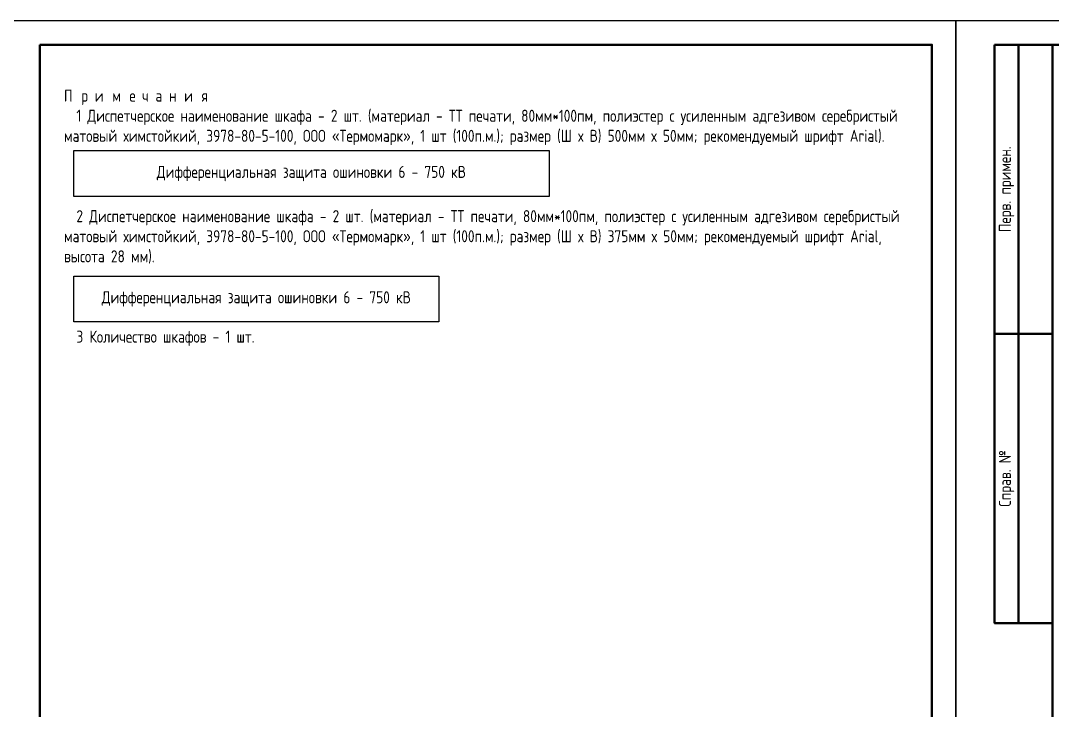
# Model space of a CAD drawing. Header units: millimetres. Extents: x -1102 to 3953, y -90 to 618.
# Drawn here: x -614 to -400, y 153.9 to 297 of the extents above; entities that cross this region are included whole.
import ezdxf

# ---------------------------------------------------------------- set-up
doc = ezdxf.new("R2010")
doc.units = ezdxf.units.MM
doc.styles.add('Gost_type_A', font='GOST_A.TTF')

# ---------------------------------------------------------------- blocks, each defined once
blk = doc.blocks.new('Штамп левый верхний')
at = {"lineweight": 50}
for points in [[(-12, 0), (-7, 0), (-7, -60), (-12, -60)], [(-7, 0), (0, 0), (0, -60), (-7, -60)], [(-12, -60), (-7, -60), (-7, -120), (-12, -120)], [(-7, -60), (0, -60), (0, -120), (-7, -120)]]:
    blk.add_lwpolyline(points, close=True, dxfattribs=at)
at = {"char_height": 2.5, "width": 60, "attachment_point": 5, "rotation": 90, "style": 'Gost_type_A'}
for s, insert in [('Перв. примен.', (-9.5, -30)), ('Справ. №', (-9.5, -90))]:
    blk.add_mtext(s, dxfattribs=dict(at, insert=insert))
blk = doc.blocks.new('Формат_А4')
blk.add_lwpolyline([(0, 297), (0, 0), (-210, 0), (-210, 297)], close=True)
at = {"lineweight": 50}
blk.add_lwpolyline([(-190, 292), (-5, 292), (-5, 5), (-190, 5)], close=True, dxfattribs=at)

msp = doc.modelspace()

# ---------------------------------------------------------------- linework, layer by layer
for points in [[(-603, 270.02), (-504.4, 270.02), (-504.4, 260.52), (-603, 260.52)], [(-603, 244), (-527.25, 244), (-527.25, 234.5), (-603, 234.5)]]:
    msp.add_lwpolyline(points, close=True)

# ---------------------------------------------------------------- block references
for name, p in [('Формат_А4', (-420, 0)), ('Формат_А4', (-210, 0)), ('Штамп левый верхний', (-400, 292))]:
    msp.add_blockref(name, p)

# ---------------------------------------------------------------- texts
at = {"char_height": 2.5, "style": 'Gost_type_A'}
for s, insert, width, attachment_point in [('\\pxql;{\\T2;\\C0;Примечания\\P\\T1;  1 }Диспетчерское наименование шкафа - 2 шт. (материал - ТТ печати, 80мм*100пм, полиэстер с усиленным адгезивом серебристый матовый химстойкий, 3978-80-5-100, ООО «Термомарк», 1 шт (100п.м.); размер (Ш х В) {\\C6;500мм} х 50мм; рекомендуемый шрифт Arial).\\P\\P\\P\\P  2 Диспетчерское наименование шкафа - {\\C6;2 шт.} (материал - ТТ печати, 80мм*100пм, полиэстер с усиленным адгезивом серебристый матовый химстойкий, 3978-80-5-100, ООО «Термомарк», 1 шт (100п.м.); размер (Ш х В) 375мм х 50мм; рекомендуемый шрифт Arial, высота 28 мм).\\P\\P\\P\\P  3 Количество шкафов - 1 шт.', (-605, 229.5), 175, 7), ('Дифференциальная защита ошиновки 6 - 750 кВ ', (-553.7, 265.27), 98.6, 5), ('Дифференциальная защита ошиновки 6 - 750 кВ', (-565.12, 239.25), 75.75, 5)]:
    msp.add_mtext(s, dxfattribs=dict(at, insert=insert, width=width, attachment_point=attachment_point))

doc.saveas('drawing.dxf')
